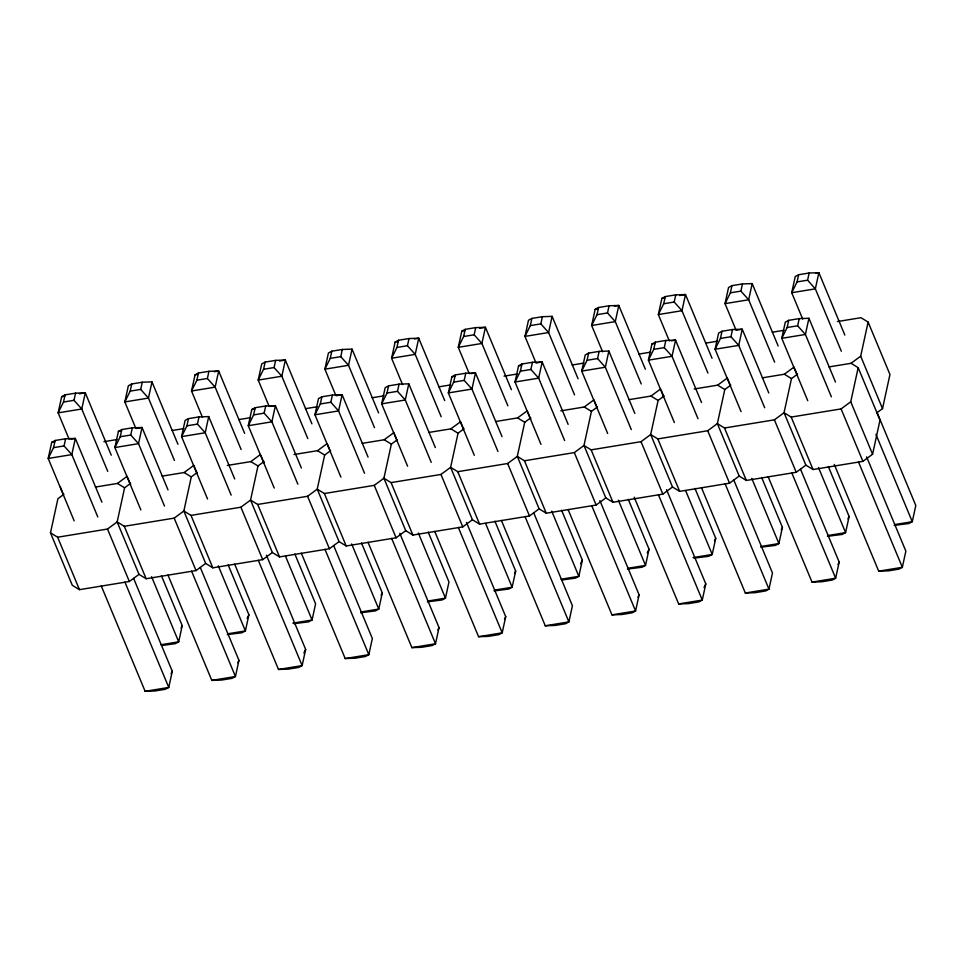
<?xml version="1.0" encoding="UTF-8"?>
<svg xmlns="http://www.w3.org/2000/svg" width="964" height="964" viewBox="0 0 964 964"><rect width="100%" height="100%" fill="white"/><g stroke="black" fill="none" stroke-linecap="round" stroke-linejoin="round"><path stroke-width="1.45" d="M101.895 502.184L75.349 438.439L65.624 438.753L55.129 440.476L51.719 442.307L48.2 458.466L74.168 520.837M111.258 455.201L85.29 392.83L75.566 393.143L65.07 394.866L61.66 396.698L58.141 412.857L69.107 439.186M70.926 439.162L75.349 438.439L71.83 454.598L48.2 458.466L53.562 447.658L55.129 440.476M79.385 393.794L85.29 392.83L81.771 408.989L58.141 412.857L63.504 402.048L65.07 394.866M97.798 516.957L71.83 454.598L64.058 445.934L65.624 438.753M107.739 471.36L81.771 408.989L73.999 400.325L75.566 393.143M829.016 366.91L851.031 363.308L858.177 367.67L880.011 420.123L872.577 454.237L862.913 461.358L813.038 469.528L805.88 465.154L796.228 472.276L746.341 480.446L739.195 476.071L729.543 483.193L679.656 491.363L672.511 487.001L662.846 494.122L612.959 502.292L605.814 497.918L596.162 505.04L546.275 513.21L539.129 508.835L529.477 515.957L479.59 524.127L472.432 519.765L462.78 526.886L412.893 535.056L405.748 530.682L396.096 537.804L346.209 545.973L339.063 541.611L329.411 548.733L279.524 556.903L272.366 552.529L262.714 559.65L212.827 567.82L205.681 563.446L196.029 570.567L146.142 578.737L138.997 574.375L129.333 581.497L79.458 589.667L72.3 585.293L50.477 532.851L57.912 498.737L63.937 494.279M168.001 489.881L142.045 427.51L132.321 427.835L121.813 429.546L118.415 431.378L114.885 447.537L140.852 509.908M136.129 428.474L142.045 427.51L138.515 443.669L114.885 447.537L120.247 436.728L121.813 429.546M135.791 428.269L124.826 401.94L130.188 391.131L131.755 383.949L142.262 382.226L151.987 381.901L177.942 444.271M164.483 506.04L138.515 443.669L130.755 435.017L132.321 427.835M174.424 460.431L148.456 398.072L140.696 389.408L142.262 382.226M130.634 483.362L124.597 487.808L117.162 521.922L138.997 574.375M151.987 381.901L148.456 398.072L124.826 401.94L128.357 385.781L131.755 383.949M244.639 433.354L218.671 370.983L208.947 371.309L198.439 373.02L195.041 374.851L191.523 391.01L202.476 417.352M207.537 498.991L181.581 436.62L186.944 425.811L188.498 418.629L199.006 416.906L208.73 416.593L234.698 478.963M214.237 371.706L218.671 370.983L215.153 387.142L191.523 391.01L196.885 380.202L198.439 373.02M231.167 495.122L205.212 432.752L197.439 424.088L199.006 416.906M241.108 449.513L215.153 387.142L207.381 378.491L208.947 371.309M197.319 472.444L191.294 476.891L183.847 511.004L205.681 563.446M208.73 416.593L205.212 432.752L181.581 436.62L185.1 420.461L188.498 418.629M133.622 578.424L172.279 671.281L168.76 687.44L165.35 689.272L154.855 690.995L145.13 691.309L101.28 585.979M161.446 575.785L182.22 625.672L178.702 641.831L175.291 643.663L162.012 645.482M301.383 468.034L275.415 405.663L265.69 405.989L255.195 407.712L251.785 409.543L248.266 425.702L274.234 488.073M270.992 406.398L275.415 405.663L271.896 421.822L248.266 425.702L253.628 414.894L255.195 407.712M269.173 406.422L258.207 380.093L263.57 369.284L265.136 362.103L275.632 360.379L285.356 360.066L311.902 423.823M297.864 484.193L271.896 421.822L264.124 413.17L265.69 405.989M307.805 438.596L281.837 376.225L274.065 367.561L275.632 360.379M264.016 461.515L257.978 465.974L250.544 500.087L272.366 552.529M200.307 567.495L238.964 660.364L235.445 676.523L232.047 678.355L221.539 680.066L211.815 680.391L167.965 575.05M228.143 564.856L248.905 614.755L245.386 630.914L241.988 632.746L227.311 634.601M340.919 477.144L314.951 414.773L320.313 403.964L321.88 396.782L332.387 395.071L342.112 394.746L368.067 457.117M335.858 395.505L324.892 369.176L330.254 358.367L331.821 351.185L342.328 349.462L352.053 349.137L378.587 412.893M364.549 473.276L338.581 410.905L330.821 402.253L332.387 395.071M374.49 427.667L348.522 365.296L340.762 356.644L342.328 349.462M330.7 450.598L324.663 455.044L317.228 489.158L339.063 541.611M352.053 349.137L348.522 365.296L324.892 369.176L328.423 353.017L331.821 351.185M266.425 555.192L305.66 649.435L302.13 665.594L298.732 667.425L288.224 669.149L278.5 669.462L234.662 564.133M444.705 400.59L418.738 338.219L409.013 338.545L398.518 340.256L395.107 342.087L391.589 358.247L402.554 384.588M407.603 466.227L381.648 403.856L387.01 393.047L388.576 385.865L399.072 384.142L408.796 383.829L435.342 447.585M414.315 338.942L418.738 338.219L415.219 354.378L391.589 358.247L396.951 347.438L398.518 340.256M431.233 462.358L405.278 399.988L397.505 391.324L399.072 384.142M441.175 416.749L415.219 354.378L407.447 345.727L409.013 338.545M397.385 439.68L391.36 444.127L383.913 478.24L405.748 530.682M408.796 383.829L405.278 399.988L381.648 403.856L385.166 387.697L388.576 385.865M361.512 543.009L382.286 592.908L378.768 609.067L375.358 610.899L360.693 612.755M502.027 436.656L475.493 372.899L465.757 373.225L455.261 374.948L451.863 376.767L448.332 392.938L474.3 455.297M511.39 389.673L485.434 327.302L475.698 327.615L465.202 329.339L461.804 331.17L458.274 347.329L469.239 373.658M471.059 373.634L475.493 372.899L471.962 389.058L448.332 392.938L453.695 382.13L455.261 374.948M479.518 328.266L485.434 327.302L481.904 343.461L458.274 347.329L463.636 336.52L465.202 329.339M497.93 451.429L471.962 389.058L464.202 380.406L465.757 373.225M507.871 405.832L481.904 343.461L474.143 334.797L475.698 327.615M464.082 428.751L458.045 433.21L450.61 467.323L472.432 519.765M399.807 533.345L439.03 627.6L435.511 643.759L432.113 645.579L421.605 647.302L411.881 647.627L368.031 542.286M568.133 424.353L542.178 361.982L532.453 362.295L521.946 364.018L518.548 365.85L515.029 382.009L540.985 444.38M536.273 362.946L542.178 361.982L538.659 378.141L515.029 382.009L520.379 371.2L521.946 364.018M535.924 362.741L524.97 336.4L530.321 325.603L531.887 318.421L542.395 316.698L552.119 316.373L578.075 378.744M564.615 440.512L538.659 378.141L530.887 369.477L532.453 362.295M574.556 394.903L548.6 332.532L540.828 323.88L542.395 316.698M530.766 417.834L524.729 422.28L517.294 456.394L539.129 508.835M552.119 316.373L548.6 332.532L524.97 336.4L528.489 320.241L531.887 318.421M466.492 522.428L505.726 616.671L502.196 632.83L498.798 634.661L488.302 636.385L478.566 636.698L434.728 531.369M494.894 521.175L515.668 571.062L512.137 587.233L508.739 589.052L494.074 590.92M645.35 369.212L618.804 305.455L609.079 305.769L598.584 307.492L595.174 309.324L591.655 325.483L602.621 351.824M607.669 433.463L581.714 371.092L587.076 360.283L588.643 353.101L599.138 351.378L608.862 351.065L634.83 413.436M614.381 306.178L618.804 305.455L615.285 321.614L591.655 325.483L597.017 314.674L598.584 307.492M631.299 429.595L605.344 367.224L597.572 358.56L599.138 351.378M641.253 383.985L615.285 321.614L607.513 312.951L609.079 305.769M597.451 406.916L591.426 411.363L583.991 445.476L605.814 497.918M608.862 351.065L605.344 367.224L581.714 371.092L585.232 354.933L588.643 353.101M561.59 510.245L582.352 560.144L578.834 576.303L575.424 578.135L562.145 579.942M701.515 402.506L675.559 340.135L665.835 340.461L655.327 342.172L651.929 344.003L648.398 360.162L674.366 422.533M712.034 358.295L685.5 294.538L675.776 294.851L665.268 296.575L661.87 298.406L658.34 314.565L669.305 340.894M671.125 340.858L675.559 340.135L672.029 356.294L648.398 360.162L653.761 349.354L655.327 342.172M679.584 295.502L685.5 294.538L681.97 310.697L658.34 314.565L663.702 303.756L665.268 296.575M697.996 418.665L672.029 356.294L664.268 347.643L665.835 340.461M707.938 373.068L681.97 310.697L674.21 302.033L675.776 294.851M664.148 395.987L658.111 400.434L650.676 434.559L672.511 487.001M599.873 500.581L639.108 594.824L635.577 610.983L632.179 612.815L621.672 614.538L611.947 614.863L568.097 509.522M628.275 499.328L649.049 549.227L645.519 565.386L642.12 567.218L627.444 569.073M741.051 411.616L715.095 349.245L720.445 338.436L722.012 331.255L732.519 329.531L742.244 329.218L768.778 392.975M735.99 329.977L725.036 303.636L730.387 292.827L731.953 285.645L742.461 283.934L752.185 283.609L778.153 345.98M764.681 407.748L738.725 345.377L730.953 336.713L732.519 329.531M774.622 362.139L748.667 299.768L740.894 291.116L742.461 283.934M730.833 385.07L724.795 389.516L717.361 423.63L739.195 476.071M752.185 283.609L748.667 299.768L725.036 303.636L728.555 287.477L731.953 285.645M666.558 489.664L705.793 583.907L702.274 600.066L698.864 601.898L688.368 603.621L678.644 603.934L634.216 497.219M694.96 488.411L715.734 538.298L712.215 554.457L708.805 556.288L694.14 558.144M807.748 400.699L781.78 338.328L787.142 327.519L788.709 320.337L799.204 318.614L808.929 318.289L835.475 382.045M802.687 319.048L791.721 292.719L797.083 281.91L798.65 274.728L809.145 273.005L818.87 272.692L844.838 335.062M831.378 396.819L805.41 334.46L797.638 325.796L799.204 318.614M841.319 351.221L815.351 288.851L807.579 280.187L809.145 273.005M797.529 374.14L791.492 378.599L784.057 412.713L805.88 465.154M808.929 318.289L805.41 334.46L781.78 338.328L785.299 322.169L788.709 320.337M761.656 477.481L782.419 527.38L778.9 543.539L775.502 545.371L760.825 547.227M872.577 454.237L850.742 401.783L858.177 367.67M876.481 413.074L882.518 408.628L860.683 356.186L868.118 322.072L860.973 317.698L837.499 321.542M800.518 469.203L839.174 562.06L835.643 578.219L832.245 580.051L821.738 581.774L812.013 582.099L768.175 476.758M828.341 466.564L849.115 516.463L845.585 532.622L842.187 534.454L827.51 536.309M882.518 408.628L889.953 374.514L868.118 322.072M181.027 628.082L182.22 625.672M171.086 673.679L172.279 671.281M247.121 618.358L248.905 614.755M237.771 662.762L238.964 660.364M303.865 653.038L305.66 649.435M381.093 595.318L382.286 592.908M437.849 629.998L439.03 627.6M514.475 573.472L515.668 571.062M504.534 619.069L505.726 616.671M580.569 563.747L582.352 560.144M647.254 552.83L649.049 549.227M637.915 597.234L639.108 594.824M714.541 540.708L715.734 538.298M704.009 587.51L705.793 583.907M781.226 529.778L782.419 527.38M847.922 518.861L849.115 516.463M837.981 564.47L839.174 562.06M95.436 487.049L117.451 483.446L127.103 476.324L130.55 484.603M50.477 532.851L57.623 537.213L107.51 529.043L117.162 521.922L124.308 526.296L146.142 578.737M162.133 476.132L184.136 472.529L193.788 465.395L197.234 473.686M124.308 526.296L174.195 518.126L183.847 511.004L191.005 515.379L212.827 567.82M227.347 465.443L250.833 461.599L260.485 454.478M191.005 515.379L240.892 507.209L250.544 500.087L257.689 504.449L279.524 556.903M294.044 454.526L317.518 450.682L327.17 443.561L330.037 450.453M257.689 504.449L307.576 496.279L317.228 489.158L324.374 493.532L346.209 545.973M362.199 443.368L384.202 439.765L393.854 432.631L397.313 440.922M324.374 493.532L374.261 485.362L383.913 478.24L391.071 482.615L412.893 535.056M428.884 432.438L450.899 428.835L460.551 421.714L463.419 428.618M391.071 482.615L440.958 474.445L450.61 467.323L457.755 471.685L479.59 524.127M495.58 421.521L517.584 417.918L527.236 410.797L530.682 419.075M457.755 471.685L507.642 463.515L517.294 456.394L524.452 460.768L546.275 513.21M560.795 410.845L584.268 407.001L593.932 399.867L597.379 408.146M524.452 460.768L574.327 452.598L583.991 445.476L591.137 449.851L612.959 502.292M628.95 399.674L650.965 396.071L660.617 388.95M591.137 449.851L641.024 441.681L650.676 434.559L657.822 438.921L679.656 491.363M694.176 388.998L717.65 385.154L727.302 378.033L730.182 384.925M657.822 438.921L707.709 430.751L717.361 423.63L724.518 428.004L746.341 480.446M784.347 374.225L793.999 367.103L797.445 375.382M724.518 428.004L774.393 419.834L784.057 412.713L791.203 417.075L813.038 469.528M851.031 363.308L860.683 356.186M791.203 417.075L841.09 408.905L850.742 401.783M265.136 362.103L261.726 363.934L258.207 380.093L281.837 376.225L285.356 360.066L279.452 361.03M321.88 396.782L318.482 398.614L314.951 414.773L338.581 410.905L342.112 394.746L336.207 395.71M798.65 274.728L795.24 276.56L791.721 292.719L815.351 288.851L818.87 272.692L815.918 273.173M722.012 331.255L718.614 333.086L715.095 349.245L738.725 345.377L742.244 329.218L736.339 330.182M61.66 396.698L64.612 396.216M195.041 374.851L197.994 374.369M395.107 342.087L398.06 341.605M461.804 331.17L464.756 330.688M595.174 309.324L598.126 308.842M661.87 298.406L664.823 297.924M63.504 402.048L73.999 400.325M130.188 391.131L140.696 389.408M196.885 380.202L207.381 378.491M263.57 369.284L274.065 367.561M330.254 358.367L340.762 356.644M396.951 347.438L407.447 345.727M463.636 336.52L474.143 334.797M530.321 325.603L540.828 323.88M597.017 314.674L607.513 312.951M663.702 303.756L674.21 302.033M730.387 292.827L740.894 291.116M797.083 281.91L807.579 280.187M51.719 442.307L54.671 441.825M118.415 431.378L121.368 430.896M251.785 409.543L254.749 409.049M451.863 376.767L454.815 376.285M518.548 365.85L521.5 365.368M651.929 344.003L654.881 343.521M53.562 447.658L64.058 445.934M120.247 436.728L130.755 435.017M186.944 425.811L197.439 424.088M253.628 414.894L264.124 413.17M320.313 403.964L330.821 402.253M387.01 393.047L397.505 391.324M453.695 382.13L464.202 380.406M520.379 371.2L530.887 369.477M587.076 360.283L597.572 358.56M653.761 349.354L664.268 347.643M720.445 338.436L730.953 336.713M787.142 327.519L797.638 325.796M103.919 441.681L117.114 439.524M172.074 430.522L183.811 428.606M238.759 419.605L250.495 417.677M305.443 408.676L317.192 406.76M372.14 397.758L383.877 395.83M438.825 386.841L450.562 384.913M504.052 376.153L517.258 373.996M572.206 364.995L583.943 363.067M638.891 354.077L650.628 352.149M705.588 343.148L717.324 341.232M772.272 332.231L784.009 330.303M762.331 377.84L784.335 374.225L791.492 378.599M160.976 644.735L178.702 641.831L151.577 576.689M227.661 633.818L245.386 630.914L218.274 565.772M292.875 623.142L312.071 619.997L315.602 603.838L294.827 553.938M361.042 611.971L378.768 609.067L351.643 543.925M427.727 601.054L445.452 598.15L448.971 581.991L428.209 532.092M494.424 590.125L512.137 587.233L485.603 523.476M561.108 579.207L578.834 576.303L551.721 511.161M627.793 568.29L645.519 565.386L618.406 500.244M693.008 557.602L712.215 554.457L685.669 490.7M761.174 546.443L778.9 543.539L751.787 478.397M827.871 535.526L845.585 532.622L818.472 467.48M894.556 524.597L912.281 521.693L915.8 505.534L877.144 412.676M145.13 691.309L168.76 687.44L124.91 582.099M211.815 680.391L235.445 676.523L191.595 571.182M278.5 669.462L302.13 665.594L258.292 560.265M301.346 553.216L345.196 658.545L368.826 654.677L372.345 638.517L333.689 545.648M411.881 647.627L435.511 643.759L391.661 538.418M478.566 636.698L502.196 632.83L458.358 527.501M501.413 520.439L545.263 625.781L568.893 621.913L572.411 605.754L533.755 512.884M611.947 614.863L635.577 610.983L591.727 505.654M678.644 603.934L702.274 600.066L658.424 494.737M701.479 487.676L745.329 593.017L768.959 589.149L772.477 572.99L733.821 480.12M812.013 582.099L835.643 578.219L791.806 472.89M834.282 464.455L878.71 571.17L902.34 567.302L905.859 551.143L866.624 456.9M894.206 525.38L908.871 523.524L912.281 521.693L875.927 434.378M878.71 571.17L888.434 570.857L898.93 569.134L902.34 567.302L858.49 461.961M427.377 601.837L442.054 599.982L445.452 598.15L418.34 533.008M745.329 593.017L755.053 592.691L765.561 590.98L768.959 589.149L725.109 483.808M294.008 623.684L308.673 621.828L312.071 619.997L285.537 556.24M545.263 625.781L554.987 625.455L565.482 623.744L568.893 621.913L525.043 516.571M345.196 658.545L354.921 658.231L365.416 656.508L368.826 654.677L324.976 549.335M717.65 385.154L724.795 389.516M650.965 396.071L658.111 400.434M584.268 407.001L591.426 411.363M517.584 417.918L524.729 422.28M450.899 428.835L458.045 433.21M384.202 439.765L391.36 444.127M317.518 450.682L324.663 455.044M250.833 461.599L257.978 465.974M184.136 472.529L191.294 476.891M117.451 483.446L124.597 487.808M841.09 408.905L862.913 461.358M774.393 419.834L796.228 472.276M707.709 430.751L729.543 483.193M661.196 390.324L663.485 395.855M641.024 441.681L662.846 494.122M574.327 452.598L596.162 505.04M507.642 463.515L529.477 515.957M440.958 474.445L462.78 526.886M374.261 485.362L396.096 537.804M307.576 496.279L329.411 548.733M261.051 455.864L263.931 462.756M240.892 507.209L262.714 559.65M174.195 518.126L196.029 570.567M107.51 529.043L129.333 581.497M60.419 487.242L63.287 494.146M57.623 537.213L79.458 589.667"/></g></svg>
